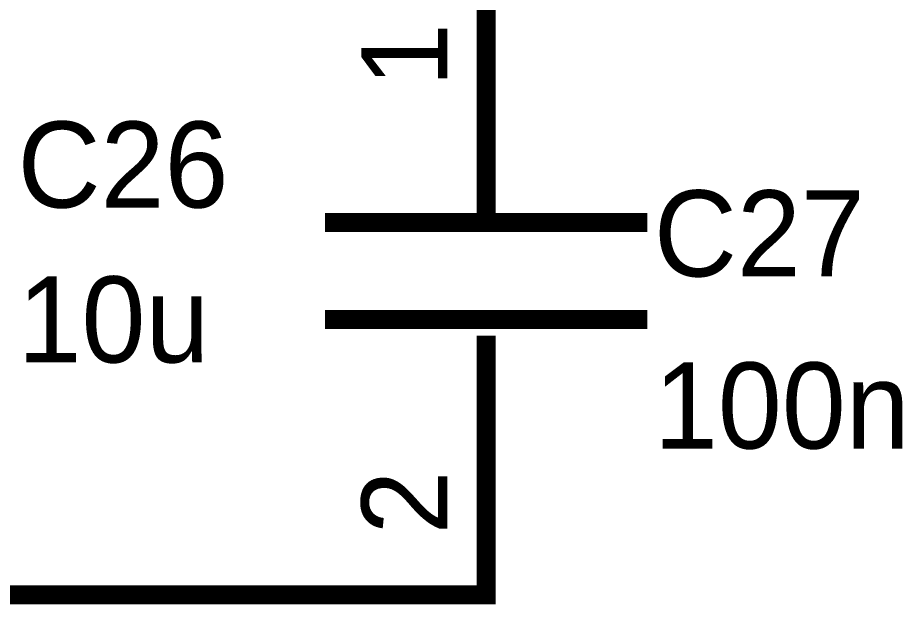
# Model space of a CAD drawing. Header units: inches. Extents: x 0 to 9.5, y -0.01 to 7.51.
# Drawn here: x 8.009 to 8.557, y 4.793 to 5.157 of the extents above; entities that cross this region are included whole.
import ezdxf

# ---------------------------------------------------------------- set-up
doc = ezdxf.new("R2010")
doc.units = ezdxf.units.IN
doc.header["$MEASUREMENT"] = 0
doc.layers.add('Sheet', color=255, linetype='Continuous')

msp = doc.modelspace()

# ---------------------------------------------------------------- linework, layer by layer
at = {"layer": 'Sheet'}
for points in [[(7.09971, 5.29941, 0.0118, 0.0118, 0), (7.89914, 5.29941, 0.0118, 0.0118, 0), (8.19934, 5.29941, 0.0118, 0.0118, 0), (8.29919, 5.29941, 0.0118, 0.0118, 0), (8.29919, 5.09965, 0.0118, 0.0118, 0)], [(8.29919, 5.02974, 0.0118, 0.0118, 0), (8.29919, 5.09965, 0.0118, 0.0118, 0)], [(8.29919, 5.02974, 0.0118, 0.0118, 0), (8.29919, 5.0597, 0.0118, 0.0118, 0)], [(8.39903, 5.02974, 0.0118, 0.0118, 0), (8.19934, 5.02974, 0.0118, 0.0118, 0)], [(8.39903, 4.96982, 0.0118, 0.0118, 0), (8.19934, 4.96982, 0.0118, 0.0118, 0)], [(8.29919, 4.95983, 0.0118, 0.0118, 0), (8.29919, 4.8999, 0.0118, 0.0118, 0)], [(8.29919, 4.95983, 0.0118, 0.0118, 0), (8.29919, 4.94984, 0.0118, 0.0118, 0)], [(5.29982, 4.8999, 0.0118, 0.0118, 0), (5.29982, 4.79936, 0.0118, 0.0118, 0), (5.69987, 4.79936, 0.0118, 0.0118, 0), (7.2994, 4.79936, 0.0118, 0.0118, 0), (7.89914, 4.79936, 0.0118, 0.0118, 0), (8.29919, 4.79936, 0.0118, 0.0118, 0), (8.29919, 4.8999, 0.0118, 0.0118, 0)]]:
    msp.add_lwpolyline(points, format="xyseb", dxfattribs=at)

# ---------------------------------------------------------------- texts
for s, p in [('1', (8.27522, 5.11364)), ('2', (8.27522, 4.83665))]:
    msp.add_text(s, height=0.05327, rotation=90, dxfattribs=at).set_placement(p)
for s, p in [('C26', (8.00897, 5.03906)), ('C27', (8.40303, 4.99645)), ('10u', (8.00897, 4.94318)), ('100n', (8.40303, 4.88991))]:
    msp.add_text(s, height=0.053267, dxfattribs=at).set_placement(p)

doc.saveas('drawing.dxf')
